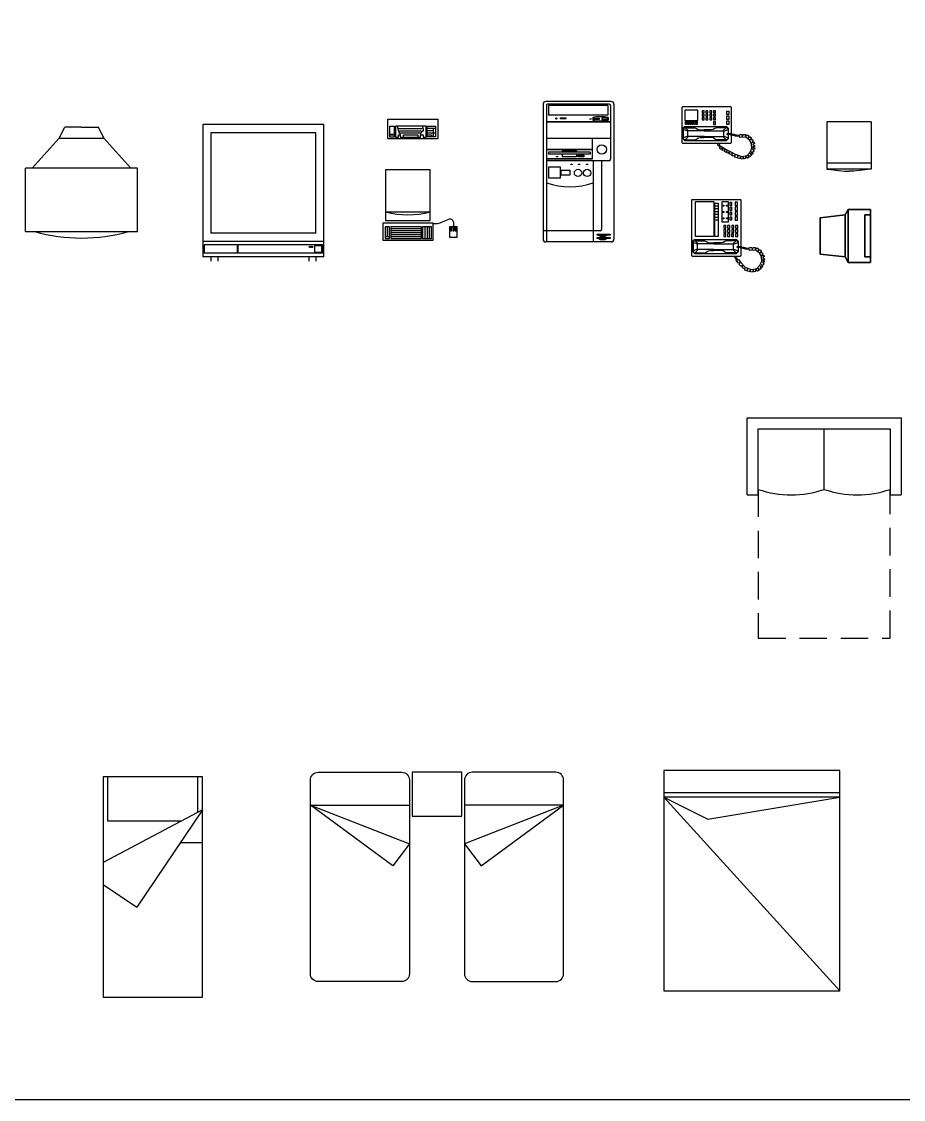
# Model space of a CAD drawing. Header units: millimetres. Extents: x 2198.5 to 2287.8, y 1208.8 to 1298.1.
# Drawn here: x 2210.66 to 2218.67, y 1208.76 to 1218.54 of the extents above; entities that cross this region are included whole.
import ezdxf

# ---------------------------------------------------------------- set-up
doc = ezdxf.new("R2010")
doc.units = ezdxf.units.MM
doc.linetypes.add('HIDDEN', pattern=[0.375, 0.25, -0.125])
doc.layers.add('FURN', color=7, linetype='Continuous')

# ---------------------------------------------------------------- blocks, each defined once
blk = doc.blocks.new('compu')
at = {"color": 0, "linetype": 'ByBlock'}
for p, q in [((-0.2039, 0.6413), (-0.2039, 0.1812)), ((0.2025, 0.6413), (-0.2039, 0.6413)), ((0.2025, 0.1812), (0.2025, 0.6413)), ((-0.2039, 0.2574), (0.2025, 0.2574)), ((-0.2286, 0.1575), (-0.2286, 0)), ((-0.2286, 0.1575), (0.2286, 0.1575)), ((-0.1676, 0.1219), (-0.2083, 0.1219)), ((-0.2083, 0.1219), (-0.2083, 0.0152)), ((-0.2039, 0.1812), (0.2025, 0.1812)), ((-0.188, 0.1219), (-0.188, 0.0356)), ((-0.1676, 0.0152), (-0.1676, 0.1219)), ((0.1219, 0.1219), (-0.1575, 0.1219)), ((-0.1575, 0.1219), (-0.1575, 0.0152)), ((0.1219, 0.1041), (-0.1575, 0.1041)), ((0.1219, 0.0152), (0.1219, 0.1219)), ((0.2134, 0.1219), (0.1321, 0.1219)), ((0.1321, 0.1219), (0.1321, 0.0152)), ((0.1524, 0.1219), (0.1524, 0.0152)), ((0.1727, 0.1219), (0.1727, 0.0152)), ((0.193, 0.1219), (0.193, 0.0152)), ((0.2134, 0.0152), (0.2134, 0.1219)), ((0.2286, 0), (0.2286, 0.1575)), ((0.2286, 0.1524), (0.254, 0.1524)), ((0.3048, 0.1651), (0.3657, 0.1883)), ((0.381, 0.127), (0.4445, 0.127)), ((0.381, 0.0254), (0.381, 0.127)), ((0.3962, 0.1168), (0.3861, 0.1168)), ((0.3861, 0.1168), (0.3861, 0.0864)), ((0.3962, 0.0864), (0.3962, 0.1168)), ((0.4166, 0.1168), (0.4064, 0.1168)), ((0.4064, 0.1168), (0.4064, 0.0864)), ((0.4128, 0.1651), (0.4128, 0.127)), ((0.4166, 0.0864), (0.4166, 0.1168)), ((0.4369, 0.1168), (0.4267, 0.1168)), ((0.4267, 0.1168), (0.4267, 0.0864)), ((0.4369, 0.0864), (0.4369, 0.1168)), ((0.4445, 0.127), (0.4445, 0.0254)), ((-0.2083, 0.0356), (-0.1676, 0.0356)), ((-0.2083, 0.0152), (-0.1676, 0.0152)), ((0.1219, 0.0864), (-0.1575, 0.0864)), ((0.1219, 0.0686), (-0.1575, 0.0686)), ((0.1219, 0.0508), (-0.1575, 0.0508)), ((0.1219, 0.033), (-0.1575, 0.033)), ((-0.1575, 0.0152), (0.1219, 0.0152)), ((0.1321, 0.0152), (0.2134, 0.0152)), ((0.4445, 0.0254), (0.381, 0.0254)), ((0.3861, 0.0864), (0.3962, 0.0864)), ((0.4064, 0.0864), (0.4166, 0.0864)), ((0.4267, 0.0864), (0.4369, 0.0864)), ((-0.2286, 0), (0.2286, 0))]:
    blk.add_line(p, q, dxfattribs=at)
for centre, radius, start, end in [((-0.0007, 1.0575), 0.8255, 255.74997, 284.25003), ((0.254, 0.2604), 0.1079, 270, 298.07249), ((0.3809, 0.1598), 0.0323, 9.52728, 118.07249)]:
    blk.add_arc(centre, radius, start, end, dxfattribs=at)
blk = doc.blocks.new('CPU1 F')
at = {"layer": 'FURN', "color": 7}
for p, q in [((2.969, 12.75), (-2.969, 12.75)), ((-3.219, 12.5), (-3.219, 0.25)), ((-2.906, 12.375), (-2.906, 7.5)), ((2.781, 12.5), (-2.844, 12.5)), ((2.656, 12.375), (-2.719, 12.375)), ((-2.719, 12.375), (-2.719, 11.5)), ((2.656, 12.375), (2.656, 11.5)), ((2.906, 12.375), (2.906, 7.5)), ((3.219, 12.5), (3.219, 0.25)), ((2.906, 10.906), (-2.906, 10.906)), ((2.906, 10.875), (-2.906, 10.875)), ((2.656, 11.5), (-2.719, 11.5)), ((1.293, 11.298), (1.293, 11.053)), ((2.708, 11.298), (2.708, 11.053)), ((2.906, 9.375), (-2.906, 9.375)), ((1.256, 9.375), (1.256, 7.5)), ((1.256, 8.406), (-2.906, 8.406)), ((1.256, 8.375), (-2.906, 8.375)), ((1.069, 8.144), (-2.719, 8.144)), ((-2.719, 8.144), (-2.719, 7.975)), ((1.069, 7.975), (-2.719, 7.975)), ((-0.173, 8.269), (-1.477, 8.269)), ((-1.477, 8.269), (-1.477, 8.144)), ((-1.477, 7.975), (-1.477, 7.725)), ((-0.173, 8.269), (-0.173, 8.144)), ((-0.173, 7.975), (-0.173, 7.725)), ((1.069, 8.144), (1.069, 7.975)), ((1.256, 7.531), (-2.906, 7.531)), ((1.256, 7.5), (-2.906, 7.5)), ((-2.889, 7.383), (-2.889, 0)), ((2.781, 7.375), (-2.844, 7.375)), ((-0.173, 7.725), (-1.477, 7.725)), ((1.344, 7.375), (1.344, 0)), ((2.094, 7.375), (2.094, 1.125)), ((1.969, 1), (-3.219, 1)), ((2.969, 0), (-2.969, 0))]:
    blk.add_line(p, q, dxfattribs=at)
for points in [[(-1.638, 11.264), (-1.145, 11.264), (-1.145, 11.161), (-1.638, 11.161)], [(1.036, 11.168), (1.158, 11.168), (1.158, 11.137), (1.036, 11.137)], [(1.37, 11.247), (1.89, 11.247), (1.89, 11.104), (1.37, 11.104)], [(2.632, 11.247), (2.111, 11.247), (2.111, 11.104), (2.632, 11.104)], [(-0.027, 7.862), (0.493, 7.862), (0.493, 7.719), (-0.027, 7.719)], [(-2.007, 7.77), (-1.884, 7.77), (-1.884, 7.74), (-2.007, 7.74)], [(-0.697, 7.056), (-0.575, 7.056), (-0.575, 7.026), (-0.697, 7.026)], [(-0.006, 7.056), (0.116, 7.056), (0.116, 7.026), (-0.006, 7.026)], [(0.732, 7.056), (0.854, 7.056), (0.854, 7.026), (0.732, 7.026)], [(-2.685, 6.81), (-1.661, 6.81), (-1.661, 5.787), (-2.685, 5.787)], [(-1.566, 6.501), (-0.78, 6.501), (-0.78, 6.073), (-1.566, 6.073)], [(1.697, 0.704), (2.864, 0.704), (2.864, 0.609), (1.697, 0.609)], [(1.697, 0.403), (2.864, 0.403), (2.864, 0.308), (1.697, 0.308)]]:
    blk.add_lwpolyline(points, close=True, dxfattribs=at)
for centre, radius in [((-2.016, 11.206), 0.0583), ((2.114, 8.4), 0.425), ((-0.042, 6.263), 0.333), ((0.792, 6.263), 0.333)]:
    blk.add_circle(centre, radius, dxfattribs=at)
for centre, radius, start, end in [((-2.969, 12.5), 0.25, 90, 180), ((2.969, 12.5), 0.25, 0, 90), ((-2.832, 12.416), 0.085, 98.13097, 208.73893), ((2.781, 12.375), 0.125, 0, 90), ((2.001, 7.321), 4.039, 79.90796, 100.09204), ((2.001, 15.03), 4.039, 259.90796, 280.09204), ((-2.832, 7.459), 0.085, 151.26107, 261.86903), ((2.781, 7.5), 0.125, 270, 0), ((-0.773, 11.159), 6.159, 249.90296, 290.09704), ((1.969, 1.125), 0.125, 270, 0), ((-2.969, 0.25), 0.25, 180, 270), ((2.199, 1.197), 0.689, 238.72923, 301.27077), ((2.199, 0.897), 0.689, 238.72923, 301.27077), ((2.969, 0.25), 0.25, 270, 0)]:
    blk.add_arc(centre, radius, start, end, dxfattribs=at)
blk = doc.blocks.new('Monitor1 P')
at = {"color": 0, "linetype": 'ByBlock'}
for points in [[(0.1143, 0.0973, 0.0381), (0.1143, 0.0973, 0.1905), (0.127, 0.1227, 0.2286), (0.127, 0.1227)], [(0.127, -0.1186), (0.1143, -0.0932, 0.0381), (0.1143, 0.0973, 0.0381), (0.127, 0.1227)], [(0.127, -0.1186, 0.2286), (0.1143, -0.0932, 0.1905), (0.1143, 0.0973, 0.1905), (0.127, 0.1227, 0.2286)], [(0.127, 0.1227, 0.2286), (0.127, 0.1227), (0.2286, 0.1227), (0.2286, 0.1227, 0.2286)], [(0.127, -0.1186), (0.127, 0.1227), (0.2286, 0.1227), (0.2286, -0.1186)], [(0.2286, -0.1186, 0.2286), (0.127, -0.1186, 0.2286), (0.127, 0.1227, 0.2286), (0.2286, 0.1227, 0.2286)], [(0, 0.0846, 0.1651), (0, 0.0846, 0.0635), (0.1143, 0.0973, 0.0381), (0.1143, 0.0973, 0.1905)], [(0.1143, -0.0932, 0.0381), (0, -0.0805, 0.0635), (0, 0.0846, 0.0635), (0.1143, 0.0973, 0.0381)], [(0.1143, -0.0932, 0.1905), (0, -0.0805, 0.1651), (0, 0.0846, 0.1651), (0.1143, 0.0973, 0.1905)], [(0, -0.0805, 0.0635), (0, -0.0805, 0.1651), (0, 0.0846, 0.1651), (0, 0.0846, 0.0635)], [(0.2032, 0.0973, 0.2032), (0.2286, 0.0973, 0.2032), (0.2286, 0.0973, 0.0254), (0.2032, 0.0973, 0.0254)], [(0.2286, 0.0973, 0.0254), (0.2032, 0.0973, 0.0254), (0.2032, -0.0932, 0.0254), (0.2286, -0.0932, 0.0254)], [(0.2286, -0.0932, 0.2032), (0.2032, -0.0932, 0.2032), (0.2032, 0.0973, 0.2032), (0.2286, 0.0973, 0.2032)], [(0.1143, -0.0932, 0.1905), (0.1143, -0.0932, 0.0381), (0, -0.0805, 0.0635), (0, -0.0805, 0.1651)], [(0.127, -0.1186), (0.127, -0.1186, 0.2286), (0.1143, -0.0932, 0.1905), (0.1143, -0.0932, 0.0381)], [(0.2032, -0.0932, 0.0254), (0.2286, -0.0932, 0.0254), (0.2286, -0.0932, 0.2032), (0.2032, -0.0932, 0.2032)], [(0.2286, -0.1186), (0.2286, -0.1186, 0.2286), (0.127, -0.1186, 0.2286), (0.127, -0.1186)]]:
    blk.add_3dface(points, dxfattribs=at)
at = {"color": 0, "linetype": 'ByBlock', "invisible_edges": 10}
for points in [[(0.2286, 0.1227), (0.2286, -0.1186), (0.2286, -0.0932, 0.0254), (0.2286, 0.0973, 0.0254)], [(0.2286, 0.1227, 0.2286), (0.2286, 0.1227), (0.2286, 0.0973, 0.0254), (0.2286, 0.0973, 0.2032)], [(0.2286, -0.1186, 0.2286), (0.2286, 0.1227, 0.2286), (0.2286, 0.0973, 0.2032), (0.2286, -0.0932, 0.2032)], [(0.2286, -0.1186), (0.2286, -0.1186, 0.2286), (0.2286, -0.0932, 0.2032), (0.2286, -0.0932, 0.0254)]]:
    blk.add_3dface(points, dxfattribs=at)
at = {"color": 8}
blk.add_3dface([(0.2032, 0.0973, 0.2032), (0.2032, -0.0932, 0.2032), (0.2032, -0.0932, 0.0254), (0.2032, 0.0973, 0.0254)], dxfattribs=at)
blk = doc.blocks.new('Scanner1')
at = {"color": 0, "linetype": 'ByBlock'}
for p, q in [((-0.2016, 0.2699), (-0.2016, -0.1048)), ((0.2016, 0.2699), (-0.2016, 0.2699)), ((0.2016, 0.2699), (0.2016, -0.1048)), ((-0.2016, -0.1048), (0.2016, -0.1048)), ((-0.2016, -0.108), (-0.2016, -0.1619)), ((0.2016, -0.108), (-0.2016, -0.108)), ((-0.2016, -0.1619), (-0.1921, -0.1619)), ((-0.2, -0.1048), (-0.2, -0.108)), ((0.1921, -0.1619), (-0.1921, -0.1619)), ((-0.1921, -0.1619), (-0.1667, -0.1651)), ((-0.1667, -0.1651), (-0.0968, -0.173)), ((-0.0968, -0.173), (-0.0397, -0.1778)), ((-0.0397, -0.1778), (0, -0.1778)), ((0.0397, -0.1778), (0, -0.1778)), ((0.0968, -0.173), (0.0397, -0.1778)), ((0.1667, -0.1651), (0.0968, -0.173)), ((0.1921, -0.1619), (0.1667, -0.1651)), ((0.2016, -0.1619), (0.1921, -0.1619)), ((0.2, -0.1048), (0.2, -0.108)), ((0.2016, -0.108), (0.2016, -0.1619))]:
    blk.add_line(p, q, dxfattribs=at)
blk = doc.blocks.new('Teclado1')
at = {"color": 0, "linetype": 'ByBlock'}
for p, q in [((-0.227, 0), (-0.227, 0.1778)), ((-0.227, 0.1778), (0.227, 0.1778)), ((-0.208, 0.0381), (-0.208, 0.1143)), ((-0.208, 0.1143), (-0.1699, 0.1143)), ((-0.1699, 0.1143), (-0.1699, 0.0381)), ((-0.1572, 0.1143), (-0.1572, 0.0159)), ((0.1222, 0.1143), (-0.1572, 0.1143)), ((-0.1381, 0.1111), (-0.1381, 0.0952)), ((0.0905, 0.0921), (0.0905, 0.1111)), ((0.1222, 0.0159), (0.1222, 0.1143)), ((0.1318, 0.019), (0.1318, 0.1143)), ((0.1318, 0.1143), (0.208, 0.1143)), ((0.208, 0.1143), (0.208, 0.019)), ((0.227, 0.1778), (0.227, 0)), ((-0.1699, 0.0381), (-0.208, 0.0381)), ((-0.208, 0.0159), (-0.208, 0.0349)), ((-0.208, 0.0349), (-0.1699, 0.0349)), ((-0.1699, 0.0159), (-0.208, 0.0159)), ((-0.1699, 0.0349), (-0.1699, 0.0159)), ((-0.1572, 0.0159), (-0.1286, 0.0159)), ((-0.1381, 0.0952), (-0.1318, 0.0952)), ((-0.1318, 0.0952), (-0.1318, 0.073)), ((-0.1318, 0.073), (-0.1254, 0.073)), ((-0.1286, 0.0921), (0.0841, 0.0921)), ((-0.1286, 0.0159), (-0.1286, 0.0349)), ((-0.1286, 0.0349), (-0.1127, 0.0349)), ((-0.1254, 0.073), (-0.1254, 0.054)), ((-0.1254, 0.054), (-0.1159, 0.054)), ((-0.1191, 0.073), (0.0746, 0.073)), ((-0.1159, 0.054), (-0.1159, 0.0349)), ((-0.1127, 0.0349), (-0.1127, 0.0159)), ((-0.1127, 0.0159), (0.0714, 0.0159)), ((-0.1095, 0.054), (0.0714, 0.054)), ((-0.0841, 0.0159), (-0.0841, 0.0349)), ((-0.0841, 0.0349), (0.046, 0.0349)), ((0.046, 0.0349), (0.046, 0.0159)), ((0.0714, 0.0159), (0.0714, 0.0349)), ((0.0714, 0.0349), (0.0937, 0.0349)), ((0.0746, 0.0381), (0.0746, 0.0572)), ((0.0746, 0.0572), (0.0841, 0.0572)), ((0.0841, 0.0572), (0.0841, 0.073)), ((0.0841, 0.073), (0.0968, 0.073)), ((0.0968, 0.0921), (0.0905, 0.0921)), ((0.0937, 0.0349), (0.0937, 0.0159)), ((0.0937, 0.0159), (0.1222, 0.0159)), ((0.0968, 0.073), (0.0968, 0.0921)), ((0.1318, 0.0952), (0.1857, 0.0952)), ((0.1318, 0.054), (0.1857, 0.054)), ((0.208, 0.019), (0.1318, 0.019)), ((0.1349, 0.0762), (0.1857, 0.0762)), ((0.1349, 0.0349), (0.1699, 0.0349)), ((0.1699, 0.0349), (0.1699, 0.019)), ((0.1889, 0.054), (0.1889, 0.0952)), ((0.1889, 0.0952), (0.2048, 0.0952)), ((0.1889, 0.019), (0.1889, 0.054)), ((0.1889, 0.054), (0.2048, 0.054)), ((0.227, 0), (-0.227, 0))]:
    blk.add_line(p, q, dxfattribs=at)
blk = doc.blocks.new('Telef1')
at = {"color": 0, "linetype": 'ByBlock'}
for p, q in [((-0.1095, 0.0857), (-0.1127, 0.0825)), ((-0.1127, 0.0825), (-0.1127, -0.0762)), ((0.1095, 0.0857), (-0.1095, 0.0857)), ((-0.0397, 0.0699), (-0.0984, 0.0699)), ((-0.0984, 0.0699), (-0.0984, 0.0238)), ((-0.0397, 0.0238), (-0.0397, 0.0699)), ((-0.0206, 0.0683), (-0.0206, 0.0587)), ((-0.0111, 0.0683), (-0.0206, 0.0683)), ((-0.0206, 0.0587), (-0.0111, 0.0587)), ((-0.0206, 0.0524), (-0.0206, 0.0429)), ((-0.0111, 0.0524), (-0.0206, 0.0524)), ((-0.0111, 0.0587), (-0.0111, 0.0683)), ((-0.0111, 0.0429), (-0.0111, 0.0524)), ((-0.0032, 0.0683), (-0.0032, 0.0587)), ((0.0063, 0.0683), (-0.0032, 0.0683)), ((-0.0032, 0.0587), (0.0063, 0.0587)), ((-0.0032, 0.0524), (-0.0032, 0.0429)), ((0.0063, 0.0524), (-0.0032, 0.0524)), ((0.0063, 0.0587), (0.0063, 0.0683)), ((0.0063, 0.0429), (0.0063, 0.0524)), ((0.0143, 0.0683), (0.0143, 0.0587)), ((0.0238, 0.0683), (0.0143, 0.0683)), ((0.0143, 0.0587), (0.0238, 0.0587)), ((0.0143, 0.0524), (0.0143, 0.0429)), ((0.0238, 0.0524), (0.0143, 0.0524)), ((0.0238, 0.0587), (0.0238, 0.0683)), ((0.0238, 0.0429), (0.0238, 0.0524)), ((0.0318, 0.0683), (0.0318, 0.0587)), ((0.0413, 0.0683), (0.0318, 0.0683)), ((0.0318, 0.0587), (0.0413, 0.0587)), ((0.0318, 0.0524), (0.0318, 0.0429)), ((0.0413, 0.0524), (0.0318, 0.0524)), ((0.0413, 0.0587), (0.0413, 0.0683)), ((0.0413, 0.0429), (0.0413, 0.0524)), ((0.0921, 0.0508), (0.0921, 0.0667)), ((0.0921, 0.0667), (0.1016, 0.0667)), ((0.1016, 0.0508), (0.0921, 0.0508)), ((0.1016, 0.0667), (0.1016, 0.0508)), ((0.1127, 0.0825), (0.1095, 0.0857)), ((0.1127, -0.0364), (0.1127, 0.0825)), ((-0.0984, 0.0238), (-0.0397, 0.0238)), ((-0.0952, 0.0191), (-0.0905, 0.0191)), ((-0.0952, 0.0063), (-0.0952, 0.0191)), ((-0.0905, 0.0063), (-0.0952, 0.0063)), ((-0.0905, 0.0191), (-0.0905, 0.0063)), ((-0.0857, 0.0063), (-0.0857, 0.0191)), ((-0.0857, 0.0191), (-0.081, 0.0191)), ((-0.081, 0.0063), (-0.0857, 0.0063)), ((-0.081, 0.0191), (-0.081, 0.0063)), ((-0.0762, 0.0063), (-0.0762, 0.0191)), ((-0.0762, 0.0191), (-0.0714, 0.0191)), ((-0.0714, 0.0063), (-0.0762, 0.0063)), ((-0.0714, 0.0191), (-0.0714, 0.0063)), ((-0.0667, 0.0063), (-0.0667, 0.0191)), ((-0.0667, 0.0191), (-0.0619, 0.0191)), ((-0.0619, 0.0063), (-0.0667, 0.0063)), ((-0.0619, 0.0191), (-0.0619, 0.0063)), ((-0.0571, 0.0063), (-0.0571, 0.0191)), ((-0.0571, 0.0191), (-0.0524, 0.0191)), ((-0.0524, 0.0063), (-0.0571, 0.0063)), ((-0.0524, 0.0191), (-0.0524, 0.0063)), ((-0.0476, 0.0191), (-0.0429, 0.0191)), ((-0.0476, 0.0063), (-0.0476, 0.0191)), ((-0.0429, 0.0063), (-0.0476, 0.0063)), ((-0.0429, 0.0191), (-0.0429, 0.0063)), ((-0.0206, 0.0429), (-0.0111, 0.0429)), ((-0.0111, 0.0365), (-0.0206, 0.0365)), ((-0.0206, 0.0365), (-0.0206, 0.027)), ((-0.0206, 0.027), (-0.0111, 0.027)), ((-0.0111, 0.027), (-0.0111, 0.0365)), ((-0.0032, 0.0429), (0.0063, 0.0429)), ((-0.0032, 0.0365), (-0.0032, 0.027)), ((0.0063, 0.0365), (-0.0032, 0.0365)), ((-0.0032, 0.027), (0.0063, 0.027)), ((0.0063, 0.027), (0.0063, 0.0365)), ((0.0143, 0.0429), (0.0238, 0.0429)), ((0.0238, 0.0365), (0.0143, 0.0365)), ((0.0143, 0.0365), (0.0143, 0.027)), ((0.0143, 0.027), (0.0238, 0.027)), ((0.0238, 0.027), (0.0238, 0.0365)), ((0.0318, 0.0429), (0.0413, 0.0429)), ((0.0318, 0.0365), (0.0318, 0.027)), ((0.0413, 0.0365), (0.0318, 0.0365)), ((0.0318, 0.027), (0.0413, 0.027)), ((0.0413, 0.0175), (0.0318, 0.0175)), ((0.0318, 0.0175), (0.0318, 0.0048)), ((0.0318, 0.0048), (0.0413, 0.0048)), ((0.0413, 0.027), (0.0413, 0.0365)), ((0.0413, 0.0048), (0.0413, 0.0175)), ((0.0921, 0.0444), (0.1016, 0.0444)), ((0.0921, 0.0286), (0.0921, 0.0444)), ((0.1016, 0.0286), (0.0921, 0.0286)), ((0.0921, 0.0063), (0.0921, 0.0222)), ((0.0921, 0.0222), (0.1016, 0.0222)), ((0.1016, 0.0063), (0.0921, 0.0063)), ((0.1016, 0.0444), (0.1016, 0.0286)), ((0.1016, 0.0222), (0.1016, 0.0063)), ((-0.1, -0.0048), (-0.1079, -0.0111)), ((-0.1079, -0.0111), (-0.1079, -0.0587)), ((-0.1064, -0.0175), (-0.1032, -0.0111)), ((-0.1064, -0.0175), (-0.1064, -0.0556)), ((-0.0857, -0.0254), (-0.1064, -0.0175)), ((-0.0857, -0.0476), (-0.1064, -0.0556)), ((-0.1032, -0.0111), (-0.0968, -0.0095)), ((0.0921, -0.0048), (-0.1, -0.0048)), ((-0.0968, -0.0095), (-0.054, -0.0095)), ((-0.0968, -0.0095), (-0.0825, -0.0238)), ((-0.0825, -0.0238), (-0.0857, -0.0254)), ((-0.0857, -0.0476), (-0.0857, -0.0254)), ((-0.0825, -0.0492), (-0.0857, -0.0476)), ((-0.0111, -0.0238), (-0.0825, -0.0238)), ((-0.054, -0.0095), (-0.046, -0.0127)), ((-0.046, -0.0127), (-0.0381, -0.0175)), ((-0.0381, -0.0175), (-0.027, -0.019)), ((-0.027, -0.019), (-0.0111, -0.019)), ((0.0191, -0.019), (-0.0111, -0.019)), ((-0.0111, -0.0238), (0.0746, -0.0238)), ((0.0302, -0.0175), (0.0191, -0.019)), ((0.0381, -0.0127), (0.0302, -0.0175)), ((0.046, -0.0095), (0.0381, -0.0127)), ((0.0889, -0.0095), (0.046, -0.0095)), ((0.0889, -0.0095), (0.0746, -0.0238)), ((0.0746, -0.0238), (0.0778, -0.0254)), ((0.0746, -0.0492), (0.0778, -0.0476)), ((0.0778, -0.0254), (0.0984, -0.0175)), ((0.0778, -0.0476), (0.0778, -0.0254)), ((0.0778, -0.0476), (0.0984, -0.0556)), ((0.0953, -0.0111), (0.0889, -0.0095)), ((0.1, -0.0127), (0.0921, -0.0048)), ((0.0937, -0.0349), (0.1074, -0.0351)), ((0.0937, -0.0397), (0.0937, -0.0349)), ((0.1064, -0.0406), (0.0937, -0.0397)), ((0.0984, -0.0175), (0.0953, -0.0111)), ((0.0984, -0.0175), (0.0984, -0.035)), ((0.0984, -0.04), (0.0984, -0.0556)), ((0.1, -0.035), (0.1, -0.0127)), ((0.1, -0.0587), (0.1, -0.0401)), ((0.1167, -0.0429), (0.1064, -0.0406)), ((0.1074, -0.0351), (0.1234, -0.039)), ((0.1127, -0.0762), (0.1127, -0.042)), ((0.1318, -0.0467), (0.1167, -0.0429)), ((0.1234, -0.039), (0.1385, -0.0429)), ((0.1395, -0.0477), (0.1318, -0.0467)), ((0.1385, -0.0429), (0.1469, -0.0425)), ((0.1479, -0.0474), (0.1395, -0.0477)), ((0.1469, -0.0425), (0.1488, -0.0435)), ((0.152, -0.0531), (0.1479, -0.0474)), ((0.1488, -0.0435), (0.1524, -0.04)), ((0.1524, -0.04), (0.1601, -0.0393)), ((0.1601, -0.0393), (0.1617, -0.0486)), ((0.1617, -0.0486), (0.1671, -0.0396)), ((0.1671, -0.0396), (0.1758, -0.0403)), ((0.1758, -0.0403), (0.1768, -0.0506)), ((0.1768, -0.0506), (0.1839, -0.0416)), ((0.1839, -0.0416), (0.1913, -0.0457)), ((0.1913, -0.0457), (0.1893, -0.0554)), ((-0.1127, -0.0762), (-0.1095, -0.0794)), ((-0.1095, -0.0794), (0.1095, -0.0794)), ((-0.1079, -0.0587), (-0.1, -0.0667)), ((-0.1064, -0.0556), (-0.1032, -0.0619)), ((-0.1032, -0.0619), (-0.0968, -0.0635)), ((-0.1, -0.0667), (0.0905, -0.0667)), ((-0.0968, -0.0635), (-0.0825, -0.0492)), ((-0.0968, -0.0635), (-0.054, -0.0635)), ((-0.0111, -0.0492), (-0.0825, -0.0492)), ((-0.054, -0.0635), (-0.046, -0.0603)), ((-0.046, -0.0603), (-0.0381, -0.0556)), ((-0.0381, -0.0556), (-0.027, -0.054)), ((-0.027, -0.054), (-0.0111, -0.054)), ((-0.0111, -0.0492), (0.0746, -0.0492)), ((0.0191, -0.054), (-0.0111, -0.054)), ((0.0302, -0.0556), (0.0191, -0.054)), ((0.0381, -0.0603), (0.0302, -0.0556)), ((0.046, -0.0635), (0.0381, -0.0603)), ((0.0889, -0.0635), (0.046, -0.0635)), ((0.0517, -0.0882), (0.0508, -0.0794)), ((0.054, -0.092), (0.0517, -0.0882)), ((0.0601, -0.0965), (0.054, -0.092)), ((0.0556, -0.0794), (0.0569, -0.0853)), ((0.0569, -0.0853), (0.0595, -0.0888)), ((0.0595, -0.0888), (0.0623, -0.093)), ((0.0604, -0.1023), (0.0601, -0.0965)), ((0.0623, -0.093), (0.0643, -0.0949)), ((0.0643, -0.0981), (0.0675, -0.0943)), ((0.0643, -0.0949), (0.0643, -0.0981)), ((0.0675, -0.0943), (0.0771, -0.1)), ((0.0889, -0.0635), (0.0746, -0.0492)), ((0.0953, -0.0619), (0.0889, -0.0635)), ((0.0905, -0.0667), (0.1, -0.0587)), ((0.0984, -0.0556), (0.0953, -0.0619)), ((0.1095, -0.0794), (0.1127, -0.0762)), ((0.1594, -0.0519), (0.152, -0.0531)), ((0.1797, -0.0535), (0.1594, -0.0519)), ((0.1951, -0.0657), (0.1797, -0.0535)), ((0.1893, -0.0554), (0.1983, -0.0509)), ((0.2041, -0.0827), (0.1951, -0.0657)), ((0.1983, -0.0509), (0.2041, -0.0557)), ((0.2041, -0.0557), (0.1986, -0.0631)), ((0.1986, -0.0631), (0.2073, -0.0618)), ((0.2057, -0.102), (0.2041, -0.0827)), ((0.2112, -0.0679), (0.2048, -0.0756)), ((0.2048, -0.0756), (0.2154, -0.0747)), ((0.2073, -0.0618), (0.2112, -0.0679)), ((0.2173, -0.0814), (0.2086, -0.0856)), ((0.2086, -0.0856), (0.2173, -0.0894)), ((0.2179, -0.0949), (0.2086, -0.0972)), ((0.2086, -0.0972), (0.2189, -0.1007)), ((0.2154, -0.0747), (0.2173, -0.0814)), ((0.2173, -0.0894), (0.2179, -0.0949)), ((0.0614, -0.1058), (0.0604, -0.1023)), ((0.0649, -0.1071), (0.0614, -0.1058)), ((0.0733, -0.102), (0.0649, -0.1071)), ((0.0707, -0.1103), (0.0733, -0.102)), ((0.0755, -0.1129), (0.0707, -0.1103)), ((0.0848, -0.1078), (0.0755, -0.1129)), ((0.0771, -0.1), (0.0945, -0.1103)), ((0.082, -0.1171), (0.0848, -0.1078)), ((0.0871, -0.1196), (0.082, -0.1171)), ((0.0945, -0.1129), (0.0871, -0.1196)), ((0.0906, -0.1216), (0.0945, -0.1129)), ((0.0977, -0.1248), (0.0906, -0.1216)), ((0.0945, -0.1103), (0.1077, -0.1171)), ((0.1051, -0.119), (0.0977, -0.1248)), ((0.1022, -0.1277), (0.1051, -0.119)), ((0.109, -0.1312), (0.1022, -0.1277)), ((0.1077, -0.1171), (0.1083, -0.1193)), ((0.1083, -0.1193), (0.1109, -0.1184)), ((0.1176, -0.1264), (0.109, -0.1312)), ((0.1109, -0.1184), (0.1295, -0.1286)), ((0.1151, -0.1354), (0.1176, -0.1264)), ((0.1202, -0.1389), (0.1151, -0.1354)), ((0.1295, -0.1331), (0.1202, -0.1389)), ((0.1286, -0.1428), (0.1295, -0.1331)), ((0.1382, -0.1457), (0.1286, -0.1428)), ((0.1295, -0.1286), (0.1598, -0.1392)), ((0.1417, -0.1363), (0.1382, -0.1457)), ((0.1414, -0.1466), (0.1417, -0.1363)), ((0.1488, -0.1489), (0.1414, -0.1466)), ((0.1553, -0.1421), (0.1488, -0.1489)), ((0.1553, -0.1508), (0.1553, -0.1421)), ((0.1598, -0.1392), (0.1839, -0.1347)), ((0.1662, -0.1425), (0.1633, -0.1524)), ((0.171, -0.1508), (0.1662, -0.1425)), ((0.1858, -0.1473), (0.1771, -0.1396)), ((0.1771, -0.1396), (0.1774, -0.1495)), ((0.1839, -0.1347), (0.1977, -0.1206)), ((0.1922, -0.1447), (0.1858, -0.1473)), ((0.198, -0.1399), (0.1893, -0.1354)), ((0.1893, -0.1354), (0.1922, -0.1447)), ((0.1977, -0.1206), (0.2057, -0.102)), ((0.2067, -0.1306), (0.198, -0.1267)), ((0.198, -0.1267), (0.2019, -0.1357)), ((0.2019, -0.1357), (0.198, -0.1399)), ((0.2125, -0.1196), (0.2028, -0.1187)), ((0.2028, -0.1187), (0.2112, -0.1254)), ((0.2112, -0.1254), (0.2067, -0.1306)), ((0.2173, -0.1068), (0.2086, -0.1071)), ((0.2086, -0.1071), (0.215, -0.1145)), ((0.215, -0.1145), (0.2125, -0.1196)), ((0.2189, -0.1007), (0.2173, -0.1068)), ((0.1633, -0.1524), (0.1553, -0.1508)), ((0.1774, -0.1495), (0.171, -0.1508))]:
    blk.add_line(p, q, dxfattribs=at)
blk = doc.blocks.new('Telef2')
at = {"color": 0, "linetype": 'ByBlock'}
for p, q in [((-0.1095, 0.1254), (-0.1064, 0.1286)), ((-0.1095, 0.1254), (-0.1095, -0.1254)), ((-0.1064, 0.1286), (0.1127, 0.1286)), ((-0.0921, -0.0397), (-0.0921, 0.1191)), ((-0.0921, 0.1191), (-0.0079, 0.1191)), ((-0.0079, 0.1191), (-0.0079, -0.0397)), ((-0.0048, -0.0397), (-0.0048, 0.1127)), ((-0.0048, 0.1127), (0.0111, 0.1127)), ((-0.0048, 0.1), (0.0111, 0.1)), ((0.0111, 0.1127), (0.0111, -0.0397)), ((0.0286, 0.1191), (0.0571, 0.1191)), ((0.0286, 0.0254), (0.0286, 0.1191)), ((0.0318, 0.1032), (0.0365, 0.1032)), ((0.0318, 0.0984), (0.0318, 0.1032)), ((0.0365, 0.0984), (0.0318, 0.0984)), ((0.0365, 0.1032), (0.0365, 0.0984)), ((0.0492, 0.1032), (0.054, 0.1032)), ((0.0492, 0.0984), (0.0492, 0.1032)), ((0.054, 0.0984), (0.0492, 0.0984)), ((0.054, 0.1032), (0.054, 0.0984)), ((0.0571, 0.1191), (0.0571, 0.0254)), ((0.0651, 0.1175), (0.0714, 0.1175)), ((0.0651, 0.1016), (0.0651, 0.1175)), ((0.0714, 0.1016), (0.0651, 0.1016)), ((0.0714, 0.1175), (0.0714, 0.1016)), ((0.0984, 0.1175), (0.0889, 0.1175)), ((0.0889, 0.1175), (0.0889, 0.1016)), ((0.0889, 0.1016), (0.0984, 0.1016)), ((0.0984, 0.1016), (0.0984, 0.1175)), ((0.1127, 0.1286), (0.1159, 0.1254)), ((0.1159, -0.0856), (0.1159, 0.1254)), ((-0.0048, 0.0873), (0.0111, 0.0873)), ((-0.0048, 0.0746), (0.0111, 0.0746)), ((-0.0048, 0.0619), (0.0111, 0.0619)), ((-0.0048, 0.0492), (0.0111, 0.0492)), ((0.0318, 0.0746), (0.0365, 0.0746)), ((0.0318, 0.0698), (0.0318, 0.0746)), ((0.0365, 0.0698), (0.0318, 0.0698)), ((0.0365, 0.0746), (0.0365, 0.0698)), ((0.0492, 0.0746), (0.054, 0.0746)), ((0.0492, 0.0698), (0.0492, 0.0746)), ((0.054, 0.0698), (0.0492, 0.0698)), ((0.054, 0.0746), (0.054, 0.0698)), ((0.0651, 0.0794), (0.0651, 0.0952)), ((0.0651, 0.0952), (0.0714, 0.0952)), ((0.0714, 0.0794), (0.0651, 0.0794)), ((0.0651, 0.0571), (0.0651, 0.073)), ((0.0651, 0.073), (0.0714, 0.073)), ((0.0714, 0.0571), (0.0651, 0.0571)), ((0.0651, 0.0508), (0.0714, 0.0508)), ((0.0651, 0.0349), (0.0651, 0.0508)), ((0.0714, 0.0952), (0.0714, 0.0794)), ((0.0714, 0.073), (0.0714, 0.0571)), ((0.0714, 0.0508), (0.0714, 0.0349)), ((0.0984, 0.0952), (0.0889, 0.0952)), ((0.0889, 0.0952), (0.0889, 0.0794)), ((0.0889, 0.0794), (0.0984, 0.0794)), ((0.0889, 0.073), (0.0889, 0.0571)), ((0.0984, 0.073), (0.0889, 0.073)), ((0.0889, 0.0571), (0.0984, 0.0571)), ((0.0889, 0.0508), (0.0889, 0.0349)), ((0.0984, 0.0508), (0.0889, 0.0508)), ((0.0984, 0.0794), (0.0984, 0.0952)), ((0.0984, 0.0571), (0.0984, 0.073)), ((0.0984, 0.0349), (0.0984, 0.0508)), ((-0.0048, 0.0365), (0.0111, 0.0365)), ((0.0571, 0.0254), (0.0286, 0.0254)), ((0.0318, 0.046), (0.0365, 0.046)), ((0.0318, 0.0413), (0.0318, 0.046)), ((0.0365, 0.0413), (0.0318, 0.0413)), ((0.0365, 0.046), (0.0365, 0.0413)), ((0.0365, 0.0111), (0.0365, -0.0016)), ((0.046, 0.0111), (0.0365, 0.0111)), ((0.046, -0.0016), (0.046, 0.0111)), ((0.0492, 0.046), (0.054, 0.046)), ((0.0492, 0.0413), (0.0492, 0.046)), ((0.054, 0.0413), (0.0492, 0.0413)), ((0.054, 0.046), (0.054, 0.0413)), ((0.054, 0.0111), (0.054, -0.0016)), ((0.0635, 0.0111), (0.054, 0.0111)), ((0.0635, -0.0016), (0.0635, 0.0111)), ((0.0714, 0.0349), (0.0651, 0.0349)), ((0.0826, 0.0111), (0.073, 0.0111)), ((0.073, 0.0111), (0.073, -0.0016)), ((0.0826, -0.0016), (0.0826, 0.0111)), ((0.0889, 0.0349), (0.0984, 0.0349)), ((0.0905, 0.0111), (0.0905, -0.0016)), ((0.1, 0.0111), (0.0905, 0.0111)), ((0.1, -0.0016), (0.1, 0.0111)), ((-0.0079, -0.0397), (-0.0921, -0.0397)), ((0.0111, -0.0397), (-0.0048, -0.0397)), ((0.0365, -0.0016), (0.046, -0.0016)), ((0.046, -0.0079), (0.0365, -0.0079)), ((0.0365, -0.0079), (0.0365, -0.0206)), ((0.0365, -0.0206), (0.046, -0.0206)), ((0.0365, -0.027), (0.0365, -0.0397)), ((0.046, -0.027), (0.0365, -0.027)), ((0.0365, -0.0397), (0.046, -0.0397)), ((0.046, -0.0206), (0.046, -0.0079)), ((0.046, -0.0397), (0.046, -0.027)), ((0.054, -0.0016), (0.0635, -0.0016)), ((0.054, -0.0079), (0.054, -0.0206)), ((0.0635, -0.0079), (0.054, -0.0079)), ((0.054, -0.0206), (0.0635, -0.0206)), ((0.054, -0.027), (0.054, -0.0397)), ((0.0635, -0.027), (0.054, -0.027)), ((0.054, -0.0397), (0.0635, -0.0397)), ((0.0635, -0.0206), (0.0635, -0.0079)), ((0.0635, -0.0397), (0.0635, -0.027)), ((0.0714, -0.027), (0.0714, -0.0397)), ((0.081, -0.027), (0.0714, -0.027)), ((0.0714, -0.0397), (0.081, -0.0397)), ((0.073, -0.0016), (0.0826, -0.0016)), ((0.0826, -0.0079), (0.073, -0.0079)), ((0.073, -0.0079), (0.073, -0.0206)), ((0.073, -0.0206), (0.0826, -0.0206)), ((0.081, -0.0397), (0.081, -0.027)), ((0.0826, -0.0206), (0.0826, -0.0079)), ((0.0905, -0.0016), (0.1, -0.0016)), ((0.0905, -0.0079), (0.0905, -0.0206)), ((0.1, -0.0079), (0.0905, -0.0079)), ((0.0905, -0.0206), (0.1, -0.0206)), ((0.0905, -0.027), (0.0905, -0.0397)), ((0.1, -0.027), (0.0905, -0.027)), ((0.0905, -0.0397), (0.1, -0.0397)), ((0.1, -0.0206), (0.1, -0.0079)), ((0.1, -0.0397), (0.1, -0.027)), ((-0.0968, -0.054), (-0.1048, -0.0603)), ((-0.1048, -0.0603), (-0.1048, -0.1079)), ((-0.1032, -0.0667), (-0.1, -0.0603)), ((-0.1032, -0.0667), (-0.1032, -0.1048)), ((-0.0826, -0.0746), (-0.1032, -0.0667)), ((-0.0826, -0.0968), (-0.1032, -0.1048)), ((-0.1, -0.0603), (-0.0937, -0.0587)), ((0.0952, -0.054), (-0.0968, -0.054)), ((-0.0937, -0.0587), (-0.0508, -0.0587)), ((-0.0937, -0.0587), (-0.0794, -0.073)), ((-0.0794, -0.073), (-0.0826, -0.0746)), ((-0.0826, -0.0968), (-0.0826, -0.0746)), ((-0.0794, -0.0984), (-0.0826, -0.0968)), ((-0.0079, -0.073), (-0.0794, -0.073)), ((-0.0508, -0.0587), (-0.0429, -0.0619)), ((-0.0429, -0.0619), (-0.0349, -0.0667)), ((-0.0349, -0.0667), (-0.0238, -0.0683)), ((-0.0238, -0.0683), (-0.0079, -0.0683)), ((0.0222, -0.0683), (-0.0079, -0.0683)), ((-0.0079, -0.073), (0.0778, -0.073)), ((0.0333, -0.0667), (0.0222, -0.0683)), ((0.0413, -0.0619), (0.0333, -0.0667)), ((0.0492, -0.0587), (0.0413, -0.0619)), ((0.0921, -0.0587), (0.0492, -0.0587)), ((0.0921, -0.0587), (0.0778, -0.073)), ((0.0778, -0.073), (0.081, -0.0746)), ((0.0778, -0.0984), (0.081, -0.0968)), ((0.081, -0.0746), (0.1016, -0.0667)), ((0.081, -0.0968), (0.081, -0.0746)), ((0.081, -0.0968), (0.1016, -0.1048)), ((0.0984, -0.0603), (0.0921, -0.0587)), ((0.1032, -0.0619), (0.0952, -0.054)), ((0.0968, -0.0889), (0.0968, -0.0841)), ((0.0968, -0.0841), (0.1105, -0.0844)), ((0.1096, -0.0898), (0.0968, -0.0889)), ((0.1016, -0.0667), (0.0984, -0.0603)), ((0.1016, -0.0667), (0.1016, -0.0842)), ((0.1016, -0.0892), (0.1016, -0.1048)), ((0.1032, -0.0842), (0.1032, -0.0619)), ((0.1032, -0.1079), (0.1032, -0.0894)), ((0.1199, -0.0921), (0.1096, -0.0898)), ((0.1105, -0.0844), (0.1266, -0.0882)), ((0.1159, -0.1254), (0.1159, -0.0912)), ((0.135, -0.0959), (0.1199, -0.0921)), ((0.1266, -0.0882), (0.1417, -0.0921)), ((0.1427, -0.0969), (0.135, -0.0959)), ((0.1417, -0.0921), (0.1501, -0.0917)), ((0.151, -0.0966), (0.1427, -0.0969)), ((0.1501, -0.0917), (0.152, -0.0927)), ((0.1552, -0.1024), (0.151, -0.0966)), ((0.152, -0.0927), (0.1555, -0.0892)), ((0.1555, -0.0892), (0.1632, -0.0885)), ((0.1632, -0.0885), (0.1649, -0.0979)), ((0.1649, -0.0979), (0.1703, -0.0889)), ((0.1703, -0.0889), (0.179, -0.0895)), ((0.179, -0.0895), (0.18, -0.0998)), ((0.18, -0.0998), (0.187, -0.0908)), ((0.187, -0.0908), (0.1944, -0.095)), ((0.1944, -0.095), (0.1925, -0.1046)), ((-0.1095, -0.1254), (-0.1064, -0.1286)), ((-0.1064, -0.1286), (0.1127, -0.1286)), ((-0.1048, -0.1079), (-0.0968, -0.1159)), ((-0.1032, -0.1048), (-0.1, -0.1111)), ((-0.1, -0.1111), (-0.0937, -0.1127)), ((-0.0968, -0.1159), (0.0937, -0.1159)), ((-0.0937, -0.1127), (-0.0794, -0.0984)), ((-0.0937, -0.1127), (-0.0508, -0.1127)), ((-0.0079, -0.0984), (-0.0794, -0.0984)), ((-0.0508, -0.1127), (-0.0429, -0.1095)), ((-0.0429, -0.1095), (-0.0349, -0.1048)), ((-0.0349, -0.1048), (-0.0238, -0.1032)), ((-0.0238, -0.1032), (-0.0079, -0.1032)), ((-0.0079, -0.0984), (0.0778, -0.0984)), ((0.0222, -0.1032), (-0.0079, -0.1032)), ((0.0333, -0.1048), (0.0222, -0.1032)), ((0.0413, -0.1095), (0.0333, -0.1048)), ((0.0492, -0.1127), (0.0413, -0.1095)), ((0.0921, -0.1127), (0.0492, -0.1127)), ((0.0921, -0.1127), (0.0778, -0.0984)), ((0.0877, -0.1381), (0.0841, -0.1286)), ((0.0922, -0.1426), (0.0877, -0.1381)), ((0.0905, -0.1286), (0.0924, -0.1356)), ((0.0984, -0.1111), (0.0921, -0.1127)), ((0.0952, -0.1459), (0.0922, -0.1426)), ((0.0924, -0.1356), (0.0975, -0.142)), ((0.093, -0.1518), (0.0952, -0.1459)), ((0.0937, -0.1159), (0.1032, -0.1079)), ((0.0975, -0.142), (0.0997, -0.1437)), ((0.1016, -0.1048), (0.0984, -0.1111)), ((0.0994, -0.1471), (0.1028, -0.1437)), ((0.0997, -0.1437), (0.0994, -0.1471)), ((0.1028, -0.1437), (0.1143, -0.1566)), ((0.1127, -0.1286), (0.1159, -0.1254)), ((0.1626, -0.1011), (0.1552, -0.1024)), ((0.1829, -0.1027), (0.1626, -0.1011)), ((0.1983, -0.1149), (0.1829, -0.1027)), ((0.1925, -0.1046), (0.2015, -0.1001)), ((0.2073, -0.1319), (0.1983, -0.1149)), ((0.2015, -0.1001), (0.2073, -0.1049)), ((0.2073, -0.1049), (0.2018, -0.1123)), ((0.2018, -0.1123), (0.2105, -0.111)), ((0.2089, -0.1512), (0.2073, -0.1319)), ((0.2144, -0.1171), (0.2079, -0.1248)), ((0.2079, -0.1248), (0.2185, -0.1239)), ((0.2105, -0.111), (0.2144, -0.1171)), ((0.2205, -0.1306), (0.2118, -0.1348)), ((0.2118, -0.1348), (0.2205, -0.1387)), ((0.2211, -0.1441), (0.2118, -0.1464)), ((0.2118, -0.1464), (0.2221, -0.1499)), ((0.2185, -0.1239), (0.2205, -0.1306)), ((0.2205, -0.1387), (0.2211, -0.1441)), ((0.0958, -0.1546), (0.093, -0.1518)), ((0.1006, -0.1524), (0.0958, -0.1546)), ((0.0975, -0.1563), (0.1006, -0.1524)), ((0.102, -0.1605), (0.0975, -0.1563)), ((0.1112, -0.1571), (0.102, -0.1605)), ((0.1067, -0.1658), (0.1112, -0.1571)), ((0.1137, -0.1731), (0.1067, -0.1658)), ((0.1238, -0.1714), (0.1137, -0.1731)), ((0.1143, -0.1566), (0.1322, -0.1775)), ((0.1193, -0.1787), (0.1238, -0.1714)), ((0.1257, -0.1848), (0.1193, -0.1787)), ((0.1327, -0.1823), (0.1257, -0.1848)), ((0.1317, -0.192), (0.1327, -0.1823)), ((0.1414, -0.1949), (0.1317, -0.192)), ((0.1327, -0.1778), (0.1629, -0.1885)), ((0.1449, -0.1856), (0.1414, -0.1949)), ((0.1446, -0.1958), (0.1449, -0.1856)), ((0.1584, -0.1913), (0.152, -0.1981)), ((0.1584, -0.2), (0.1584, -0.1913)), ((0.1629, -0.1885), (0.187, -0.184)), ((0.1694, -0.1917), (0.1665, -0.2016)), ((0.1742, -0.2), (0.1694, -0.1917)), ((0.1803, -0.1888), (0.1806, -0.1987)), ((0.189, -0.1965), (0.1803, -0.1888)), ((0.187, -0.184), (0.2009, -0.1698)), ((0.1954, -0.1939), (0.189, -0.1965)), ((0.1925, -0.1846), (0.1954, -0.1939)), ((0.2012, -0.1891), (0.1925, -0.1846)), ((0.2009, -0.1698), (0.2089, -0.1512)), ((0.2012, -0.1759), (0.205, -0.1849)), ((0.2099, -0.1798), (0.2012, -0.1759)), ((0.205, -0.1849), (0.2012, -0.1891)), ((0.206, -0.1679), (0.2144, -0.1746)), ((0.2156, -0.1689), (0.206, -0.1679)), ((0.2144, -0.1746), (0.2099, -0.1798)), ((0.2205, -0.156), (0.2118, -0.1563)), ((0.2118, -0.1563), (0.2182, -0.1637)), ((0.2182, -0.1637), (0.2156, -0.1689)), ((0.2221, -0.1499), (0.2205, -0.156)), ((0.152, -0.1981), (0.1446, -0.1958)), ((0.1665, -0.2016), (0.1584, -0.2)), ((0.1806, -0.1987), (0.1742, -0.2))]:
    blk.add_line(p, q, dxfattribs=at)
blk = doc.blocks.new('Tv14')
at = {"color": 0, "linetype": 'ByBlock'}
for p, q in [((-0.1016, -0.0508), (-0.0762, 0)), ((0, 0), (-0.0762, 0)), ((0, 0), (0.0762, 0)), ((0.1016, -0.0508), (0.0762, 0)), ((-0.1016, -0.0508), (-0.2244, -0.1863)), ((-0.1016, -0.0508), (0.1016, -0.0508)), ((0.1016, -0.0508), (0.2244, -0.1863)), ((0.254, -0.1863), (-0.254, -0.1863)), ((-0.254, -0.4741), (-0.254, -0.1863)), ((0.254, -0.4741), (0.254, -0.1863)), ((-0.254, -0.4741), (0.254, -0.4741))]:
    blk.add_line(p, q, dxfattribs=at)
blk.add_arc((0, 0.2794), 0.7832, 254.1883, 285.8117, dxfattribs=at)
blk = doc.blocks.new('tv')
for p, q in [((19.191, 0.2, 2.89), (16.989, 0.2, 2.89)), ((16.989, 0.2, 2.89), (16.989, -2.2, 2.89)), ((19.191, -2.2, 2.89), (19.191, 0.2, 2.89)), ((19.041, 0.05, 2.89), (17.139, 0.05, 2.89)), ((17.139, 0.05, 2.89), (17.139, -1.773, 2.89)), ((19.041, -1.773, 2.89), (19.041, 0.05, 2.89)), ((19.191, -1.923, 2.89), (16.989, -1.923, 2.89)), ((19.041, -1.773, 2.89), (17.139, -1.773, 2.89)), ((17.614, -1.985, 2.89), (17.014, -1.985, 2.89)), ((17.014, -1.985, 2.89), (17.014, -2.135, 2.89)), ((17.614, -2.135, 2.89), (17.014, -2.135, 2.89)), ((17.614, -1.985, 2.89), (17.614, -2.135, 2.89)), ((19.166, -1.985, 2.89), (17.626, -1.985, 2.89)), ((17.626, -1.985, 2.89), (17.626, -2.135, 2.89)), ((19.166, -2.135, 2.89), (17.626, -2.135, 2.89)), ((19.153, -1.998, 2.89), (19.028, -1.998, 2.89)), ((19.028, -2.123, 2.89), (19.028, -1.998, 2.89)), ((19.153, -2.123, 2.89), (19.028, -2.123, 2.89)), ((19.153, -2.123, 2.89), (19.153, -1.998, 2.89)), ((19.166, -2.135, 2.89), (19.166, -1.985, 2.89)), ((19.191, -2.2, 2.89), (16.989, -2.2, 2.89)), ((17.139, -2.2, 2.89), (17.139, -2.277, 2.89)), ((17.264, -2.2, 2.89), (17.264, -2.277, 2.89)), ((18.916, -2.2, 2.89), (18.916, -2.277, 2.89)), ((19.041, -2.2, 2.89), (19.041, -2.277, 2.89))]:
    blk.add_line(p, q)
for centre in [(18.937, -2.02, 2.89), (18.973, -2.02, 2.89)]:
    blk.add_circle(centre, 0.0125)
blk = doc.blocks.new('1p 07')
for p, q in [((-45, 0), (-45, -200)), ((45, 0), (-45, 0)), ((-41, 0), (-41, -40)), ((41, -32.13), (41, 0)), ((45, -200), (45, 0)), ((45, -30), (-45, -77.85)), ((45, -30), (-14.6, -118.36)), ((-41, -40), (26.19, -40)), ((45, -60), (24.76, -60)), ((-45, -97.85), (-14.6, -118.36)), ((-45, -200), (45, -200))]:
    blk.add_line(p, q)
blk = doc.blocks.new('M-2')
for points in [[(-1.15, -0.3), (-0.25, -0.3), (-0.25, -0.65), (-0.4, -0.85), (-1.15, -0.3), (-0.25, -0.65), (-0.25, -1.83, -0.414214), (-0.32, -1.9), (-1.08, -1.9, -0.414213), (-1.15, -1.83), (-1.15, -0.07, -0.414215), (-1.08, 0), (-0.32, 0, -0.414215), (-0.25, -0.07), (-0.25, -0.3)], [(1.15, -0.3), (0.25, -0.3), (0.25, -0.65), (0.4, -0.85), (1.15, -0.3), (0.25, -0.65), (0.25, -1.83, 0.414214), (0.32, -1.9), (1.08, -1.9, 0.414213), (1.15, -1.83), (1.15, -0.07, 0.414215), (1.08, 0), (0.32, 0, 0.414215), (0.25, -0.07), (0.25, -0.3)]]:
    blk.add_lwpolyline(points, format="xyb")
blk.add_lwpolyline([(-0.225, 0), (-0.225, -0.4), (0.225, -0.4), (0.225, 0)], close=True)
blk = doc.blocks.new('2de1p 09 mesita')
blk.add_blockref('M-2', (0, 0))
blk = doc.blocks.new('2p 02')
for p, q in [((-80, 0), (-80, -200)), ((80, 0), (-80, 0)), ((80, -200), (80, 0)), ((-80, -20), (80, -20)), ((-80, -24), (80, -200)), ((-80, -24), (-40, -44)), ((80, -24), (-80, -24)), ((-40, -44), (80, -24)), ((-80, -200), (80, -200))]:
    blk.add_line(p, q)
blk = doc.blocks.new('MHPLN501')
for p, q in [((0, -0.65), (0, -0.1)), ((-0.7, -0.7), (-0.6, -0.7)), ((0.6, -0.7), (0.7, -0.7))]:
    blk.add_line(p, q)
at = {"linetype": 'HIDDEN'}
for p, q in [((-0.6, -0.65), (-0.6, -2)), ((0.6, -2), (0.6, -0.65)), ((-0.6, -2), (0.6, -2))]:
    blk.add_line(p, q, dxfattribs=at)
for points in [[(-0.7, -0.7), (-0.7, 0), (0.7, 0), (0.7, -0.7)], [(-0.6, -0.7), (-0.6, -0.1), (0.6, -0.1), (0.6, -0.7)]]:
    blk.add_lwpolyline(points)
for centre in [(-0.3, 0.225), (0.3, 0.225)]:
    blk.add_arc(centre, 0.925, 251.07536, 288.92464)

msp = doc.modelspace()

# ---------------------------------------------------------------- linework, layer by layer
at = {"color": 1}
msp.add_lwpolyline([(2200.4547, 1208.7559), (2230.1547, 1208.7559), (2230.1547, 1229.7559), (2200.4547, 1229.7559)], close=True, dxfattribs=at)

# ---------------------------------------------------------------- block references
for name, p, xscale, yscale, zscale in [('CPU1 F', (2215.72, 1216.5416, 2.89), 0.09999999999999432, 0.09999999999999432, 0.09999999999999432), ('Telef1', (2216.8835, 1217.5966), 2, 2, 2), ('Tv14', (2211.207, 1217.5846), 2, 2, 2), ('tv', (2203.8129, 1217.5063, -1.445), 0.5, 0.5, 0.5), ('Telef2', (2216.9667, 1216.669), 2, 2, 2), ('Monitor1 P', (2217.9147, 1216.5916), 2, 2, 2), ('1p 07', (2211.8538, 1211.6846), 0.009999999999990905, 0.009999999999990905, 0.009999999999990905), ('2p 02', (2217.2942, 1211.7414), 0.009999999999990905, 0.009999999999990905, 0.009999999999990905)]:
    msp.add_blockref(name, p, dxfattribs=dict(xscale=xscale, yscale=yscale, zscale=zscale))
for name, p in [('Teclado1', (2214.2145, 1217.4779)), ('Scanner1', (2218.1782, 1217.3632, -0.0762)), ('compu', (2214.1718, 1216.5561)), ('MHPLN501', (2217.9521, 1214.945)), ('2de1p 09 mesita', (2214.435, 1211.7264))]:
    msp.add_blockref(name, p)

doc.saveas('drawing.dxf')
